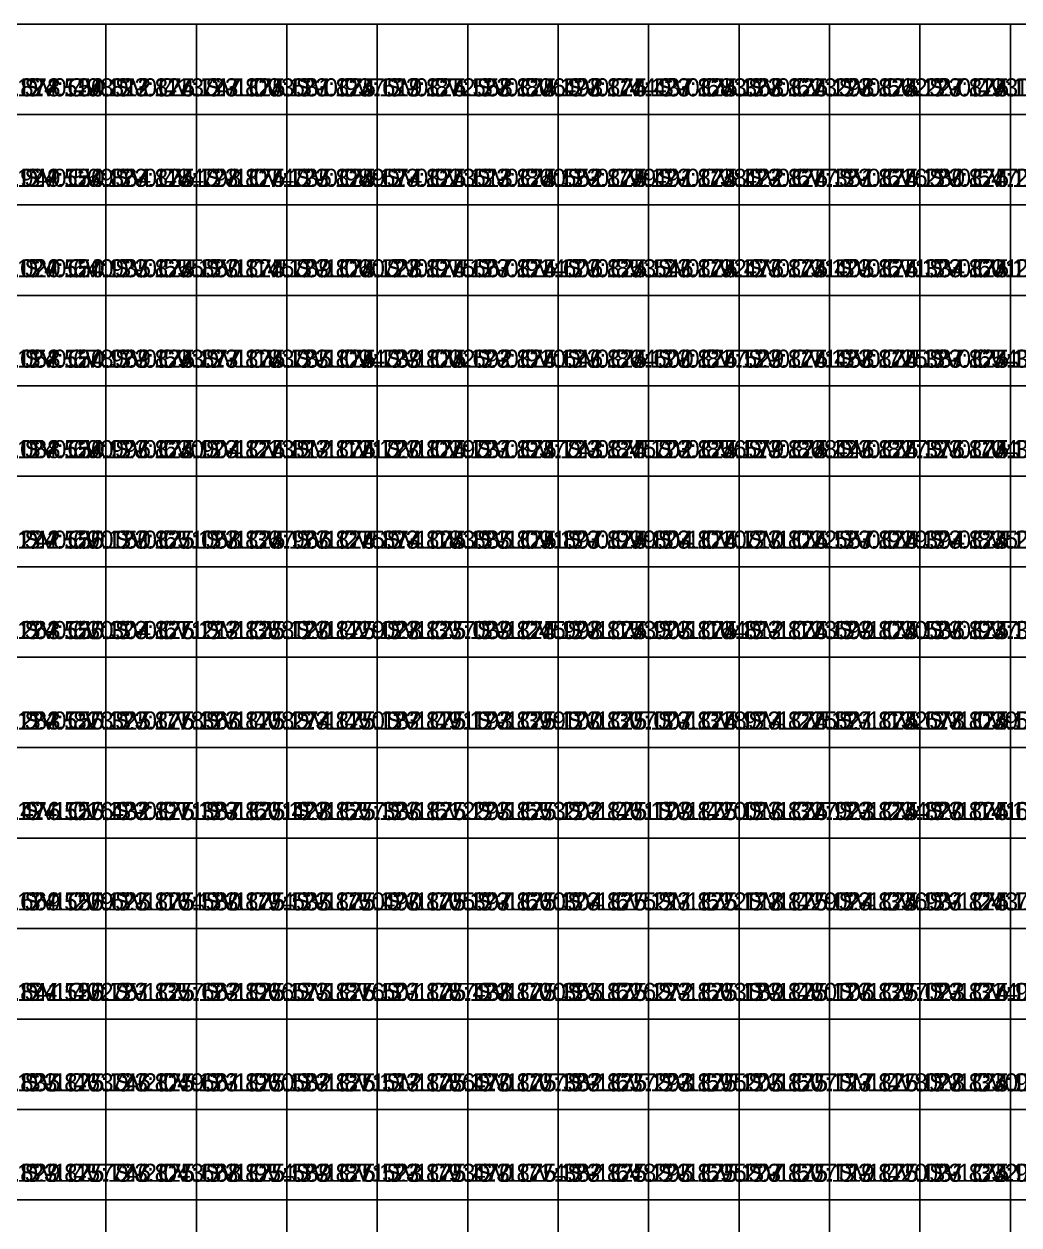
# Model space of a CAD drawing. Header units: metres. Extents: x 287857 to 287981, y 62957 to 63018.
# Drawn here: x 287958.02 to 287969.02, y 62970.55 to 62983.83 of the extents above; entities that cross this region are included whole.
import ezdxf

# ---------------------------------------------------------------- set-up
doc = ezdxf.new("R2010")
doc.units = ezdxf.units.M
doc.layers.add('CORR-CUT', color=7, linetype='Continuous', true_color=0x3b82f6)
doc.layers.add('CORR-DIFF-TXT', color=7, linetype='Continuous', true_color=0xffffff)

msp = doc.modelspace()

# ---------------------------------------------------------------- linework, layer by layer
at = {"layer": 'CORR-CUT'}
for points in [[(287957.925, 62982.831, 124.812), (287958.925, 62982.831, 124.812), (287958.925, 62983.831, 124.812), (287957.925, 62983.831, 124.812), (287957.925, 62982.831, 124.812)], [(287958.925, 62982.831, 124.747), (287959.925, 62982.831, 124.747), (287959.925, 62983.831, 124.747), (287958.925, 62983.831, 124.747), (287958.925, 62982.831, 124.747)], [(287959.925, 62982.831, 124.681), (287960.925, 62982.831, 124.681), (287960.925, 62983.831, 124.681), (287959.925, 62983.831, 124.681), (287959.925, 62982.831, 124.681)], [(287960.925, 62982.831, 124.619), (287961.925, 62982.831, 124.619), (287961.925, 62983.831, 124.619), (287960.925, 62983.831, 124.619), (287960.925, 62982.831, 124.619)], [(287961.925, 62982.831, 124.558), (287962.925, 62982.831, 124.558), (287962.925, 62983.831, 124.558), (287961.925, 62983.831, 124.558), (287961.925, 62982.831, 124.558)], [(287962.925, 62982.831, 124.498), (287963.925, 62982.831, 124.498), (287963.925, 62983.831, 124.498), (287962.925, 62983.831, 124.498), (287962.925, 62982.831, 124.498)], [(287963.925, 62982.831, 124.437), (287964.925, 62982.831, 124.437), (287964.925, 62983.831, 124.437), (287963.925, 62983.831, 124.437), (287963.925, 62982.831, 124.437)], [(287964.925, 62982.831, 124.368), (287965.925, 62982.831, 124.368), (287965.925, 62983.831, 124.368), (287964.925, 62983.831, 124.368), (287964.925, 62982.831, 124.368)], [(287965.925, 62982.831, 124.298), (287966.925, 62982.831, 124.298), (287966.925, 62983.831, 124.298), (287965.925, 62983.831, 124.298), (287965.925, 62982.831, 124.298)], [(287966.925, 62982.831, 124.227), (287967.925, 62982.831, 124.227), (287967.925, 62983.831, 124.227), (287966.925, 62983.831, 124.227), (287966.925, 62982.831, 124.227)], [(287967.925, 62982.831, 124.156), (287968.925, 62982.831, 124.156), (287968.925, 62983.831, 124.156), (287967.925, 62983.831, 124.156), (287967.925, 62982.831, 124.156)], [(287968.925, 62982.831, 124.085), (287969.925, 62982.831, 124.085), (287969.925, 62983.831, 124.085), (287968.925, 62983.831, 124.085), (287968.925, 62982.831, 124.085)], [(287957.925, 62981.831, 124.864), (287958.925, 62981.831, 124.864), (287958.925, 62982.831, 124.864), (287957.925, 62982.831, 124.864), (287957.925, 62981.831, 124.864)], [(287958.925, 62981.831, 124.798), (287959.925, 62981.831, 124.798), (287959.925, 62982.831, 124.798), (287958.925, 62982.831, 124.798), (287958.925, 62981.831, 124.798)], [(287959.925, 62981.831, 124.735), (287960.925, 62981.831, 124.735), (287960.925, 62982.831, 124.735), (287959.925, 62982.831, 124.735), (287959.925, 62981.831, 124.735)], [(287960.925, 62981.831, 124.674), (287961.925, 62981.831, 124.674), (287961.925, 62982.831, 124.674), (287960.925, 62982.831, 124.674), (287960.925, 62981.831, 124.674)], [(287961.925, 62981.831, 124.613), (287962.925, 62981.831, 124.613), (287962.925, 62982.831, 124.613), (287961.925, 62982.831, 124.613), (287961.925, 62981.831, 124.613)], [(287962.925, 62981.831, 124.552), (287963.925, 62981.831, 124.552), (287963.925, 62982.831, 124.552), (287962.925, 62982.831, 124.552), (287962.925, 62981.831, 124.552)], [(287963.925, 62981.831, 124.491), (287964.925, 62981.831, 124.491), (287964.925, 62982.831, 124.491), (287963.925, 62982.831, 124.491), (287963.925, 62981.831, 124.491)], [(287964.925, 62981.831, 124.422), (287965.925, 62981.831, 124.422), (287965.925, 62982.831, 124.422), (287964.925, 62982.831, 124.422), (287964.925, 62981.831, 124.422)], [(287965.925, 62981.831, 124.351), (287966.925, 62981.831, 124.351), (287966.925, 62982.831, 124.351), (287965.925, 62982.831, 124.351), (287965.925, 62981.831, 124.351)], [(287966.925, 62981.831, 124.28), (287967.925, 62981.831, 124.28), (287967.925, 62982.831, 124.28), (287966.925, 62982.831, 124.28), (287966.925, 62981.831, 124.28)], [(287967.925, 62981.831, 124.21), (287968.925, 62981.831, 124.21), (287968.925, 62982.831, 124.21), (287967.925, 62982.831, 124.21), (287967.925, 62981.831, 124.21)], [(287968.925, 62981.831, 124.139), (287969.925, 62981.831, 124.139), (287969.925, 62982.831, 124.139), (287968.925, 62982.831, 124.139), (287968.925, 62981.831, 124.139)], [(287957.925, 62980.831, 124.935), (287958.925, 62980.831, 124.935), (287958.925, 62981.831, 124.935), (287957.925, 62981.831, 124.935), (287957.925, 62980.831, 124.935)], [(287958.925, 62980.831, 124.85), (287959.925, 62980.831, 124.85), (287959.925, 62981.831, 124.85), (287958.925, 62981.831, 124.85), (287958.925, 62980.831, 124.85)], [(287959.925, 62980.831, 124.789), (287960.925, 62980.831, 124.789), (287960.925, 62981.831, 124.789), (287959.925, 62981.831, 124.789), (287959.925, 62980.831, 124.789)], [(287960.925, 62980.831, 124.728), (287961.925, 62980.831, 124.728), (287961.925, 62981.831, 124.728), (287960.925, 62981.831, 124.728), (287960.925, 62980.831, 124.728)], [(287961.925, 62980.831, 124.667), (287962.925, 62980.831, 124.667), (287962.925, 62981.831, 124.667), (287961.925, 62981.831, 124.667), (287961.925, 62980.831, 124.667)], [(287962.925, 62980.831, 124.606), (287963.925, 62980.831, 124.606), (287963.925, 62981.831, 124.606), (287962.925, 62981.831, 124.606), (287962.925, 62980.831, 124.606)], [(287963.925, 62980.831, 124.546), (287964.925, 62980.831, 124.546), (287964.925, 62981.831, 124.546), (287963.925, 62981.831, 124.546), (287963.925, 62980.831, 124.546)], [(287964.925, 62980.831, 124.476), (287965.925, 62980.831, 124.476), (287965.925, 62981.831, 124.476), (287964.925, 62981.831, 124.476), (287964.925, 62980.831, 124.476)], [(287965.925, 62980.831, 124.405), (287966.925, 62980.831, 124.405), (287966.925, 62981.831, 124.405), (287965.925, 62981.831, 124.405), (287965.925, 62980.831, 124.405)], [(287966.925, 62980.831, 124.334), (287967.925, 62980.831, 124.334), (287967.925, 62981.831, 124.334), (287966.925, 62981.831, 124.334), (287966.925, 62980.831, 124.334)], [(287967.925, 62980.831, 124.263), (287968.925, 62980.831, 124.263), (287968.925, 62981.831, 124.263), (287967.925, 62981.831, 124.263), (287967.925, 62980.831, 124.263)], [(287968.925, 62980.831, 124.192), (287969.925, 62980.831, 124.192), (287969.925, 62981.831, 124.192), (287968.925, 62981.831, 124.192), (287968.925, 62980.831, 124.192)], [(287957.925, 62979.831, 124.969), (287958.925, 62979.831, 124.969), (287958.925, 62980.831, 124.969), (287957.925, 62980.831, 124.969), (287957.925, 62979.831, 124.969)], [(287958.925, 62979.831, 124.877), (287959.925, 62979.831, 124.877), (287959.925, 62980.831, 124.877), (287958.925, 62980.831, 124.877), (287958.925, 62979.831, 124.877)], [(287959.925, 62979.831, 124.785), (287960.925, 62979.831, 124.785), (287960.925, 62980.831, 124.785), (287959.925, 62980.831, 124.785), (287959.925, 62979.831, 124.785)], [(287960.925, 62979.831, 124.739), (287961.925, 62979.831, 124.739), (287961.925, 62980.831, 124.739), (287960.925, 62980.831, 124.739), (287960.925, 62979.831, 124.739)], [(287961.925, 62979.831, 124.692), (287962.925, 62979.831, 124.692), (287962.925, 62980.831, 124.692), (287961.925, 62980.831, 124.692), (287961.925, 62979.831, 124.692)], [(287962.925, 62979.831, 124.646), (287963.925, 62979.831, 124.646), (287963.925, 62980.831, 124.646), (287962.925, 62980.831, 124.646), (287962.925, 62979.831, 124.646)], [(287963.925, 62979.831, 124.6), (287964.925, 62979.831, 124.6), (287964.925, 62980.831, 124.6), (287963.925, 62980.831, 124.6), (287963.925, 62979.831, 124.6)], [(287964.925, 62979.831, 124.529), (287965.925, 62979.831, 124.529), (287965.925, 62980.831, 124.529), (287964.925, 62980.831, 124.529), (287964.925, 62979.831, 124.529)], [(287965.925, 62979.831, 124.458), (287966.925, 62979.831, 124.458), (287966.925, 62980.831, 124.458), (287965.925, 62980.831, 124.458), (287965.925, 62979.831, 124.458)], [(287966.925, 62979.831, 124.387), (287967.925, 62979.831, 124.387), (287967.925, 62980.831, 124.387), (287966.925, 62980.831, 124.387), (287966.925, 62979.831, 124.387)], [(287967.925, 62979.831, 124.317), (287968.925, 62979.831, 124.317), (287968.925, 62980.831, 124.317), (287967.925, 62980.831, 124.317), (287967.925, 62979.831, 124.317)], [(287968.925, 62979.831, 124.246), (287969.925, 62979.831, 124.246), (287969.925, 62980.831, 124.246), (287968.925, 62980.831, 124.246), (287968.925, 62979.831, 124.246)], [(287957.925, 62978.831, 124.996), (287958.925, 62978.831, 124.996), (287958.925, 62979.831, 124.996), (287957.925, 62979.831, 124.996), (287957.925, 62978.831, 124.996)], [(287958.925, 62978.831, 124.904), (287959.925, 62978.831, 124.904), (287959.925, 62979.831, 124.904), (287958.925, 62979.831, 124.904), (287958.925, 62978.831, 124.904)], [(287959.925, 62978.831, 124.812), (287960.925, 62978.831, 124.812), (287960.925, 62979.831, 124.812), (287959.925, 62979.831, 124.812), (287959.925, 62978.831, 124.812)], [(287960.925, 62978.831, 124.72), (287961.925, 62978.831, 124.72), (287961.925, 62979.831, 124.72), (287960.925, 62979.831, 124.72), (287960.925, 62978.831, 124.72)], [(287961.925, 62978.831, 124.731), (287962.925, 62978.831, 124.731), (287962.925, 62979.831, 124.731), (287961.925, 62979.831, 124.731), (287961.925, 62978.831, 124.731)], [(287962.925, 62978.831, 124.743), (287963.925, 62978.831, 124.743), (287963.925, 62979.831, 124.743), (287962.925, 62979.831, 124.743), (287962.925, 62978.831, 124.743)], [(287963.925, 62978.831, 124.702), (287964.925, 62978.831, 124.702), (287964.925, 62979.831, 124.702), (287963.925, 62979.831, 124.702), (287963.925, 62978.831, 124.702)], [(287964.925, 62978.831, 124.579), (287965.925, 62978.831, 124.579), (287965.925, 62979.831, 124.579), (287964.925, 62979.831, 124.579), (287964.925, 62978.831, 124.579)], [(287965.925, 62978.831, 124.446), (287966.925, 62978.831, 124.446), (287966.925, 62979.831, 124.446), (287965.925, 62979.831, 124.446), (287965.925, 62978.831, 124.446)], [(287966.925, 62978.831, 124.376), (287967.925, 62978.831, 124.376), (287967.925, 62979.831, 124.376), (287966.925, 62979.831, 124.376), (287966.925, 62978.831, 124.376)], [(287967.925, 62978.831, 124.305), (287968.925, 62978.831, 124.305), (287968.925, 62979.831, 124.305), (287967.925, 62979.831, 124.305), (287967.925, 62978.831, 124.305)], [(287968.925, 62978.831, 124.234), (287969.925, 62978.831, 124.234), (287969.925, 62979.831, 124.234), (287968.925, 62979.831, 124.234), (287968.925, 62978.831, 124.234)], [(287957.925, 62977.831, 125.15), (287958.925, 62977.831, 125.15), (287958.925, 62978.831, 125.15), (287957.925, 62978.831, 125.15), (287957.925, 62977.831, 125.15)], [(287958.925, 62977.831, 125.058), (287959.925, 62977.831, 125.058), (287959.925, 62978.831, 125.058), (287958.925, 62978.831, 125.058), (287958.925, 62977.831, 125.058)], [(287959.925, 62977.831, 124.966), (287960.925, 62977.831, 124.966), (287960.925, 62978.831, 124.966), (287959.925, 62978.831, 124.966), (287959.925, 62977.831, 124.966)], [(287960.925, 62977.831, 124.874), (287961.925, 62977.831, 124.874), (287961.925, 62978.831, 124.874), (287960.925, 62978.831, 124.874), (287960.925, 62977.831, 124.874)], [(287961.925, 62977.831, 124.885), (287962.925, 62977.831, 124.885), (287962.925, 62978.831, 124.885), (287961.925, 62978.831, 124.885), (287961.925, 62977.831, 124.885)], [(287962.925, 62977.831, 124.897), (287963.925, 62977.831, 124.897), (287963.925, 62978.831, 124.897), (287962.925, 62978.831, 124.897), (287962.925, 62977.831, 124.897)], [(287963.925, 62977.831, 124.804), (287964.925, 62977.831, 124.804), (287964.925, 62978.831, 124.804), (287963.925, 62978.831, 124.804), (287963.925, 62977.831, 124.804)], [(287964.925, 62977.831, 124.71), (287965.925, 62977.831, 124.71), (287965.925, 62978.831, 124.71), (287964.925, 62978.831, 124.71), (287964.925, 62977.831, 124.71)], [(287965.925, 62977.831, 124.557), (287966.925, 62977.831, 124.557), (287966.925, 62978.831, 124.557), (287965.925, 62978.831, 124.557), (287965.925, 62977.831, 124.557)], [(287966.925, 62977.831, 124.394), (287967.925, 62977.831, 124.394), (287967.925, 62978.831, 124.394), (287966.925, 62978.831, 124.394), (287966.925, 62977.831, 124.394)], [(287967.925, 62977.831, 124.293), (287968.925, 62977.831, 124.293), (287968.925, 62978.831, 124.293), (287967.925, 62978.831, 124.293), (287967.925, 62977.831, 124.293)], [(287968.925, 62977.831, 124.222), (287969.925, 62977.831, 124.222), (287969.925, 62978.831, 124.222), (287968.925, 62978.831, 124.222), (287968.925, 62977.831, 124.222)], [(287957.925, 62976.831, 125.304), (287958.925, 62976.831, 125.304), (287958.925, 62977.831, 125.304), (287957.925, 62977.831, 125.304), (287957.925, 62976.831, 125.304)], [(287958.925, 62976.831, 125.212), (287959.925, 62976.831, 125.212), (287959.925, 62977.831, 125.212), (287958.925, 62977.831, 125.212), (287958.925, 62976.831, 125.212)], [(287959.925, 62976.831, 125.12), (287960.925, 62976.831, 125.12), (287960.925, 62977.831, 125.12), (287959.925, 62977.831, 125.12), (287959.925, 62976.831, 125.12)], [(287960.925, 62976.831, 125.028), (287961.925, 62976.831, 125.028), (287961.925, 62977.831, 125.028), (287960.925, 62977.831, 125.028), (287960.925, 62976.831, 125.028)], [(287961.925, 62976.831, 125.039), (287962.925, 62976.831, 125.039), (287962.925, 62977.831, 125.039), (287961.925, 62977.831, 125.039), (287961.925, 62976.831, 125.039)], [(287962.925, 62976.831, 124.998), (287963.925, 62976.831, 124.998), (287963.925, 62977.831, 124.998), (287962.925, 62977.831, 124.998), (287962.925, 62976.831, 124.998)], [(287963.925, 62976.831, 124.905), (287964.925, 62976.831, 124.905), (287964.925, 62977.831, 124.905), (287963.925, 62977.831, 124.905), (287963.925, 62976.831, 124.905)], [(287964.925, 62976.831, 124.812), (287965.925, 62976.831, 124.812), (287965.925, 62977.831, 124.812), (287964.925, 62977.831, 124.812), (287964.925, 62976.831, 124.812)], [(287965.925, 62976.831, 124.699), (287966.925, 62976.831, 124.699), (287966.925, 62977.831, 124.699), (287965.925, 62977.831, 124.699), (287965.925, 62976.831, 124.699)], [(287966.925, 62976.831, 124.536), (287967.925, 62976.831, 124.536), (287967.925, 62977.831, 124.536), (287966.925, 62977.831, 124.536), (287966.925, 62976.831, 124.536)], [(287967.925, 62976.831, 124.373), (287968.925, 62976.831, 124.373), (287968.925, 62977.831, 124.373), (287967.925, 62977.831, 124.373), (287967.925, 62976.831, 124.373)], [(287968.925, 62976.831, 124.21), (287969.925, 62976.831, 124.21), (287969.925, 62977.831, 124.21), (287968.925, 62977.831, 124.21), (287968.925, 62976.831, 124.21)], [(287957.925, 62975.831, 125.325), (287958.925, 62975.831, 125.325), (287958.925, 62976.831, 125.325), (287957.925, 62976.831, 125.325), (287957.925, 62975.831, 125.325)], [(287958.925, 62975.831, 125.366), (287959.925, 62975.831, 125.366), (287959.925, 62976.831, 125.366), (287958.925, 62976.831, 125.366), (287958.925, 62975.831, 125.366)], [(287959.925, 62975.831, 125.274), (287960.925, 62975.831, 125.274), (287960.925, 62976.831, 125.274), (287959.925, 62976.831, 125.274), (287959.925, 62975.831, 125.274)], [(287960.925, 62975.831, 125.182), (287961.925, 62975.831, 125.182), (287961.925, 62976.831, 125.182), (287960.925, 62976.831, 125.182), (287960.925, 62975.831, 125.182)], [(287961.925, 62975.831, 125.193), (287962.925, 62975.831, 125.193), (287962.925, 62976.831, 125.193), (287961.925, 62976.831, 125.193), (287961.925, 62975.831, 125.193)], [(287962.925, 62975.831, 125.1), (287963.925, 62975.831, 125.1), (287963.925, 62976.831, 125.1), (287962.925, 62976.831, 125.1), (287962.925, 62975.831, 125.1)], [(287963.925, 62975.831, 125.007), (287964.925, 62975.831, 125.007), (287964.925, 62976.831, 125.007), (287963.925, 62976.831, 125.007), (287963.925, 62975.831, 125.007)], [(287964.925, 62975.831, 124.914), (287965.925, 62975.831, 124.914), (287965.925, 62976.831, 124.914), (287964.925, 62976.831, 124.914), (287964.925, 62975.831, 124.914)], [(287965.925, 62975.831, 124.821), (287966.925, 62975.831, 124.821), (287966.925, 62976.831, 124.821), (287965.925, 62976.831, 124.821), (287965.925, 62975.831, 124.821)], [(287966.925, 62975.831, 124.678), (287967.925, 62975.831, 124.678), (287967.925, 62976.831, 124.678), (287966.925, 62976.831, 124.678), (287966.925, 62975.831, 124.678)], [(287967.925, 62975.831, 124.515), (287968.925, 62975.831, 124.515), (287968.925, 62976.831, 124.515), (287967.925, 62976.831, 124.515), (287967.925, 62975.831, 124.515)], [(287968.925, 62975.831, 124.377), (287969.925, 62975.831, 124.377), (287969.925, 62976.831, 124.377), (287968.925, 62976.831, 124.377), (287968.925, 62975.831, 124.377)], [(287957.925, 62974.831, 125.432), (287958.925, 62974.831, 125.432), (287958.925, 62975.831, 125.432), (287957.925, 62975.831, 125.432), (287957.925, 62974.831, 125.432)], [(287958.925, 62974.831, 125.387), (287959.925, 62974.831, 125.387), (287959.925, 62975.831, 125.387), (287958.925, 62975.831, 125.387), (287958.925, 62974.831, 125.387)], [(287959.925, 62974.831, 125.428), (287960.925, 62974.831, 125.428), (287960.925, 62975.831, 125.428), (287959.925, 62975.831, 125.428), (287959.925, 62974.831, 125.428)], [(287960.925, 62974.831, 125.336), (287961.925, 62974.831, 125.336), (287961.925, 62975.831, 125.336), (287960.925, 62975.831, 125.336), (287960.925, 62974.831, 125.336)], [(287961.925, 62974.831, 125.295), (287962.925, 62974.831, 125.295), (287962.925, 62975.831, 125.295), (287961.925, 62975.831, 125.295), (287961.925, 62974.831, 125.295)], [(287962.925, 62974.831, 125.202), (287963.925, 62974.831, 125.202), (287963.925, 62975.831, 125.202), (287962.925, 62975.831, 125.202), (287962.925, 62974.831, 125.202)], [(287963.925, 62974.831, 125.109), (287964.925, 62974.831, 125.109), (287964.925, 62975.831, 125.109), (287963.925, 62975.831, 125.109), (287963.925, 62974.831, 125.109)], [(287964.925, 62974.831, 125.016), (287965.925, 62974.831, 125.016), (287965.925, 62975.831, 125.016), (287964.925, 62975.831, 125.016), (287964.925, 62974.831, 125.016)], [(287965.925, 62974.831, 124.923), (287966.925, 62974.831, 124.923), (287966.925, 62975.831, 124.923), (287965.925, 62975.831, 124.923), (287965.925, 62974.831, 124.923)], [(287966.925, 62974.831, 124.82), (287967.925, 62974.831, 124.82), (287967.925, 62975.831, 124.82), (287966.925, 62975.831, 124.82), (287966.925, 62974.831, 124.82)], [(287967.925, 62974.831, 124.657), (287968.925, 62974.831, 124.657), (287968.925, 62975.831, 124.657), (287967.925, 62975.831, 124.657), (287967.925, 62974.831, 124.657)], [(287968.925, 62974.831, 124.545), (287969.925, 62974.831, 124.545), (287969.925, 62975.831, 124.545), (287968.925, 62975.831, 124.545), (287968.925, 62974.831, 124.545)], [(287957.925, 62973.831, 125.625), (287958.925, 62973.831, 125.625), (287958.925, 62974.831, 125.625), (287957.925, 62974.831, 125.625), (287957.925, 62973.831, 125.625)], [(287958.925, 62973.831, 125.58), (287959.925, 62973.831, 125.58), (287959.925, 62974.831, 125.58), (287958.925, 62974.831, 125.58), (287958.925, 62973.831, 125.58)], [(287959.925, 62973.831, 125.535), (287960.925, 62973.831, 125.535), (287960.925, 62974.831, 125.535), (287959.925, 62974.831, 125.535), (287959.925, 62973.831, 125.535)], [(287960.925, 62973.831, 125.49), (287961.925, 62973.831, 125.49), (287961.925, 62974.831, 125.49), (287960.925, 62974.831, 125.49), (287960.925, 62973.831, 125.49)], [(287961.925, 62973.831, 125.397), (287962.925, 62973.831, 125.397), (287962.925, 62974.831, 125.397), (287961.925, 62974.831, 125.397), (287961.925, 62973.831, 125.397)], [(287962.925, 62973.831, 125.304), (287963.925, 62973.831, 125.304), (287963.925, 62974.831, 125.304), (287962.925, 62974.831, 125.304), (287962.925, 62973.831, 125.304)], [(287963.925, 62973.831, 125.211), (287964.925, 62973.831, 125.211), (287964.925, 62974.831, 125.211), (287963.925, 62974.831, 125.211), (287963.925, 62973.831, 125.211)], [(287964.925, 62973.831, 125.118), (287965.925, 62973.831, 125.118), (287965.925, 62974.831, 125.118), (287964.925, 62974.831, 125.118), (287964.925, 62973.831, 125.118)], [(287965.925, 62973.831, 125.024), (287966.925, 62973.831, 125.024), (287966.925, 62974.831, 125.024), (287965.925, 62974.831, 125.024), (287965.925, 62973.831, 125.024)], [(287966.925, 62973.831, 124.931), (287967.925, 62973.831, 124.931), (287967.925, 62974.831, 124.931), (287966.925, 62974.831, 124.931), (287966.925, 62973.831, 124.931)], [(287967.925, 62973.831, 124.798), (287968.925, 62973.831, 124.798), (287968.925, 62974.831, 124.798), (287967.925, 62974.831, 124.798), (287967.925, 62973.831, 124.798)], [(287968.925, 62973.831, 124.712), (287969.925, 62973.831, 124.712), (287969.925, 62974.831, 124.712), (287968.925, 62974.831, 124.712), (287968.925, 62973.831, 124.712)], [(287957.925, 62972.831, 125.751), (287958.925, 62972.831, 125.751), (287958.925, 62973.831, 125.751), (287957.925, 62973.831, 125.751), (287957.925, 62972.831, 125.751)], [(287958.925, 62972.831, 125.662), (287959.925, 62972.831, 125.662), (287959.925, 62973.831, 125.662), (287958.925, 62973.831, 125.662), (287958.925, 62972.831, 125.662)], [(287959.925, 62972.831, 125.575), (287960.925, 62972.831, 125.575), (287960.925, 62973.831, 125.575), (287959.925, 62973.831, 125.575), (287959.925, 62972.831, 125.575)], [(287960.925, 62972.831, 125.501), (287961.925, 62972.831, 125.501), (287961.925, 62973.831, 125.501), (287960.925, 62973.831, 125.501), (287960.925, 62972.831, 125.501)], [(287961.925, 62972.831, 125.438), (287962.925, 62972.831, 125.438), (287962.925, 62973.831, 125.438), (287961.925, 62973.831, 125.438), (287961.925, 62972.831, 125.438)], [(287962.925, 62972.831, 125.355), (287963.925, 62972.831, 125.355), (287963.925, 62973.831, 125.355), (287962.925, 62973.831, 125.355), (287962.925, 62972.831, 125.355)], [(287963.925, 62972.831, 125.272), (287964.925, 62972.831, 125.272), (287964.925, 62973.831, 125.272), (287963.925, 62973.831, 125.272), (287963.925, 62972.831, 125.272)], [(287964.925, 62972.831, 125.189), (287965.925, 62972.831, 125.189), (287965.925, 62973.831, 125.189), (287964.925, 62973.831, 125.189), (287964.925, 62972.831, 125.189)], [(287965.925, 62972.831, 125.106), (287966.925, 62972.831, 125.106), (287966.925, 62973.831, 125.106), (287965.925, 62973.831, 125.106), (287965.925, 62972.831, 125.106)], [(287966.925, 62972.831, 125.023), (287967.925, 62972.831, 125.023), (287967.925, 62973.831, 125.023), (287966.925, 62973.831, 125.023), (287966.925, 62972.831, 125.023)], [(287967.925, 62972.831, 124.94), (287968.925, 62972.831, 124.94), (287968.925, 62973.831, 124.94), (287967.925, 62973.831, 124.94), (287967.925, 62972.831, 124.94)], [(287968.925, 62972.831, 124.851), (287969.925, 62972.831, 124.851), (287969.925, 62973.831, 124.851), (287968.925, 62973.831, 124.851), (287968.925, 62972.831, 124.851)], [(287957.925, 62971.831, 125.746), (287958.925, 62971.831, 125.746), (287958.925, 62972.831, 125.746), (287957.925, 62972.831, 125.746), (287957.925, 62971.831, 125.746)], [(287958.925, 62971.831, 125.661), (287959.925, 62971.831, 125.661), (287959.925, 62972.831, 125.661), (287958.925, 62972.831, 125.661), (287958.925, 62971.831, 125.661)], [(287959.925, 62971.831, 125.582), (287960.925, 62971.831, 125.582), (287960.925, 62972.831, 125.582), (287959.925, 62972.831, 125.582), (287959.925, 62971.831, 125.582)], [(287960.925, 62971.831, 125.512), (287961.925, 62971.831, 125.512), (287961.925, 62972.831, 125.512), (287960.925, 62972.831, 125.512), (287960.925, 62971.831, 125.512)], [(287961.925, 62971.831, 125.47), (287962.925, 62971.831, 125.47), (287962.925, 62972.831, 125.47), (287961.925, 62972.831, 125.47), (287961.925, 62971.831, 125.47)], [(287962.925, 62971.831, 125.382), (287963.925, 62971.831, 125.382), (287963.925, 62972.831, 125.382), (287962.925, 62972.831, 125.382), (287962.925, 62971.831, 125.382)], [(287963.925, 62971.831, 125.293), (287964.925, 62971.831, 125.293), (287964.925, 62972.831, 125.293), (287963.925, 62972.831, 125.293), (287963.925, 62971.831, 125.293)], [(287964.925, 62971.831, 125.205), (287965.925, 62971.831, 125.205), (287965.925, 62972.831, 125.205), (287964.925, 62972.831, 125.205), (287964.925, 62971.831, 125.205)], [(287965.925, 62971.831, 125.117), (287966.925, 62971.831, 125.117), (287966.925, 62972.831, 125.117), (287965.925, 62972.831, 125.117), (287965.925, 62971.831, 125.117)], [(287966.925, 62971.831, 125.028), (287967.925, 62971.831, 125.028), (287967.925, 62972.831, 125.028), (287966.925, 62972.831, 125.028), (287966.925, 62971.831, 125.028)], [(287967.925, 62971.831, 124.94), (287968.925, 62971.831, 124.94), (287968.925, 62972.831, 124.94), (287967.925, 62972.831, 124.94), (287967.925, 62971.831, 124.94)], [(287968.925, 62971.831, 124.865), (287969.925, 62971.831, 124.865), (287969.925, 62972.831, 124.865), (287968.925, 62972.831, 124.865), (287968.925, 62971.831, 124.865)], [(287957.925, 62970.831, 125.746), (287958.925, 62970.831, 125.746), (287958.925, 62971.831, 125.746), (287957.925, 62971.831, 125.746), (287957.925, 62970.831, 125.746)], [(287958.925, 62970.831, 125.668), (287959.925, 62970.831, 125.668), (287959.925, 62971.831, 125.668), (287958.925, 62971.831, 125.668), (287958.925, 62970.831, 125.668)], [(287959.925, 62970.831, 125.589), (287960.925, 62970.831, 125.589), (287960.925, 62971.831, 125.589), (287959.925, 62971.831, 125.589), (287959.925, 62970.831, 125.589)], [(287960.925, 62970.831, 125.523), (287961.925, 62970.831, 125.523), (287961.925, 62971.831, 125.523), (287960.925, 62971.831, 125.523), (287960.925, 62970.831, 125.523)], [(287961.925, 62970.831, 125.47), (287962.925, 62970.831, 125.47), (287962.925, 62971.831, 125.47), (287961.925, 62971.831, 125.47), (287961.925, 62970.831, 125.47)], [(287962.925, 62970.831, 125.382), (287963.925, 62970.831, 125.382), (287963.925, 62971.831, 125.382), (287962.925, 62971.831, 125.382), (287962.925, 62970.831, 125.382)], [(287963.925, 62970.831, 125.295), (287964.925, 62970.831, 125.295), (287964.925, 62971.831, 125.295), (287963.925, 62971.831, 125.295), (287963.925, 62970.831, 125.295)], [(287964.925, 62970.831, 125.207), (287965.925, 62970.831, 125.207), (287965.925, 62971.831, 125.207), (287964.925, 62971.831, 125.207), (287964.925, 62970.831, 125.207)], [(287965.925, 62970.831, 125.119), (287966.925, 62970.831, 125.119), (287966.925, 62971.831, 125.119), (287965.925, 62971.831, 125.119), (287965.925, 62970.831, 125.119)], [(287966.925, 62970.831, 125.031), (287967.925, 62970.831, 125.031), (287967.925, 62971.831, 125.031), (287966.925, 62971.831, 125.031), (287966.925, 62970.831, 125.031)], [(287967.925, 62970.831, 124.95), (287968.925, 62970.831, 124.95), (287968.925, 62971.831, 124.95), (287967.925, 62971.831, 124.95), (287967.925, 62970.831, 124.95)], [(287968.925, 62970.831, 124.875), (287969.925, 62970.831, 124.875), (287969.925, 62971.831, 124.875), (287968.925, 62971.831, 124.875), (287968.925, 62970.831, 124.875)], [(287957.925, 62969.831, 125.753), (287958.925, 62969.831, 125.753), (287958.925, 62970.831, 125.753), (287957.925, 62970.831, 125.753), (287957.925, 62969.831, 125.753)], [(287958.925, 62969.831, 125.674), (287959.925, 62969.831, 125.674), (287959.925, 62970.831, 125.674), (287958.925, 62970.831, 125.674), (287958.925, 62969.831, 125.674)], [(287959.925, 62969.831, 125.596), (287960.925, 62969.831, 125.596), (287960.925, 62970.831, 125.596), (287959.925, 62970.831, 125.596), (287959.925, 62969.831, 125.596)], [(287960.925, 62969.831, 125.534), (287961.925, 62969.831, 125.534), (287961.925, 62970.831, 125.534), (287960.925, 62970.831, 125.534), (287960.925, 62969.831, 125.534)], [(287961.925, 62969.831, 125.463), (287962.925, 62969.831, 125.463), (287962.925, 62970.831, 125.463), (287961.925, 62970.831, 125.463), (287961.925, 62969.831, 125.463)], [(287962.925, 62969.831, 125.383), (287963.925, 62969.831, 125.383), (287963.925, 62970.831, 125.383), (287962.925, 62970.831, 125.383), (287962.925, 62969.831, 125.383)], [(287963.925, 62969.831, 125.298), (287964.925, 62969.831, 125.298), (287964.925, 62970.831, 125.298), (287963.925, 62970.831, 125.298), (287963.925, 62969.831, 125.298)], [(287964.925, 62969.831, 125.21), (287965.925, 62969.831, 125.21), (287965.925, 62970.831, 125.21), (287964.925, 62970.831, 125.21), (287964.925, 62969.831, 125.21)], [(287965.925, 62969.831, 125.123), (287966.925, 62969.831, 125.123), (287966.925, 62970.831, 125.123), (287965.925, 62970.831, 125.123), (287965.925, 62969.831, 125.123)], [(287966.925, 62969.831, 125.035), (287967.925, 62969.831, 125.035), (287967.925, 62970.831, 125.035), (287966.925, 62970.831, 125.035), (287966.925, 62969.831, 125.035)], [(287967.925, 62969.831, 124.96), (287968.925, 62969.831, 124.96), (287968.925, 62970.831, 124.96), (287967.925, 62970.831, 124.96), (287967.925, 62969.831, 124.96)], [(287968.925, 62969.831, 124.885), (287969.925, 62969.831, 124.885), (287969.925, 62970.831, 124.885), (287968.925, 62970.831, 124.885), (287968.925, 62969.831, 124.885)]]:
    msp.add_polyline3d(points, dxfattribs=at)

# ---------------------------------------------------------------- texts
at = {"layer": 'CORR-DIFF-TXT'}
for s, p in [('SV:125.048 CV:124.550 D:-0.498', (287955.025, 62983.031, 125.048)), ('SV:124.963 CV:124.550 D:-0.413', (287956.025, 62983.031, 124.963)), ('SV:124.878 CV:123.875 D:-1.003', (287957.025, 62983.031, 124.878)), ('SV:124.812 CV:123.875 D:-0.937', (287958.025, 62983.031, 124.812)), ('SV:124.747 CV:123.875 D:-0.872', (287959.025, 62983.031, 124.747)), ('SV:124.681 CV:123.875 D:-0.806', (287960.025, 62983.031, 124.681)), ('SV:124.619 CV:123.875 D:-0.744', (287961.025, 62983.031, 124.619)), ('SV:124.558 CV:123.875 D:-0.683', (287962.025, 62983.031, 124.558)), ('SV:124.498 CV:123.875 D:-0.623', (287963.025, 62983.031, 124.498)), ('SV:124.437 CV:123.875 D:-0.562', (287964.025, 62983.031, 124.437)), ('SV:124.368 CV:123.875 D:-0.493', (287965.025, 62983.031, 124.368)), ('SV:124.298 CV:123.875 D:-0.423', (287966.025, 62983.031, 124.298)), ('SV:124.227 CV:123.875 D:-0.352', (287967.025, 62983.031, 124.227)), ('SV:124.156 CV:123.875 D:-0.281', (287968.025, 62983.031, 124.156)), ('SV:125.119 CV:124.550 D:-0.569', (287955.025, 62982.031, 125.119)), ('SV:125.034 CV:124.550 D:-0.484', (287956.025, 62982.031, 125.034)), ('SV:124.949 CV:123.875 D:-1.074', (287957.025, 62982.031, 124.949)), ('SV:124.864 CV:123.875 D:-0.989', (287958.025, 62982.031, 124.864)), ('SV:124.798 CV:123.875 D:-0.923', (287959.025, 62982.031, 124.798)), ('SV:124.735 CV:123.875 D:-0.860', (287960.025, 62982.031, 124.735)), ('SV:124.674 CV:123.875 D:-0.799', (287961.025, 62982.031, 124.674)), ('SV:124.613 CV:123.875 D:-0.738', (287962.025, 62982.031, 124.613)), ('SV:124.552 CV:123.875 D:-0.677', (287963.025, 62982.031, 124.552)), ('SV:124.491 CV:123.875 D:-0.616', (287964.025, 62982.031, 124.491)), ('SV:124.422 CV:123.875 D:-0.547', (287965.025, 62982.031, 124.422)), ('SV:124.351 CV:123.875 D:-0.476', (287966.025, 62982.031, 124.351)), ('SV:124.280 CV:123.875 D:-0.405', (287967.025, 62982.031, 124.28)), ('SV:124.210 CV:123.875 D:-0.335', (287968.025, 62982.031, 124.21)), ('SV:125.190 CV:124.550 D:-0.640', (287955.025, 62981.031, 125.19)), ('SV:125.105 CV:124.550 D:-0.555', (287956.025, 62981.031, 125.105)), ('SV:125.020 CV:123.875 D:-1.145', (287957.025, 62981.031, 125.02)), ('SV:124.935 CV:123.875 D:-1.060', (287958.025, 62981.031, 124.935)), ('SV:124.850 CV:123.875 D:-0.975', (287959.025, 62981.031, 124.85)), ('SV:124.789 CV:123.875 D:-0.914', (287960.025, 62981.031, 124.789)), ('SV:124.728 CV:123.875 D:-0.853', (287961.025, 62981.031, 124.728)), ('SV:124.667 CV:123.875 D:-0.792', (287962.025, 62981.031, 124.667)), ('SV:124.606 CV:123.875 D:-0.731', (287963.025, 62981.031, 124.606)), ('SV:124.546 CV:123.875 D:-0.671', (287964.025, 62981.031, 124.546)), ('SV:124.476 CV:123.875 D:-0.601', (287965.025, 62981.031, 124.476)), ('SV:124.405 CV:123.875 D:-0.530', (287966.025, 62981.031, 124.405)), ('SV:124.334 CV:123.875 D:-0.459', (287967.025, 62981.031, 124.334)), ('SV:124.263 CV:123.875 D:-0.388', (287968.025, 62981.031, 124.263)), ('SV:125.228 CV:124.550 D:-0.678', (287955.025, 62980.031, 125.228)), ('SV:125.143 CV:124.550 D:-0.593', (287956.025, 62980.031, 125.143)), ('SV:125.058 CV:123.875 D:-1.183', (287957.025, 62980.031, 125.058)), ('SV:124.969 CV:123.875 D:-1.094', (287958.025, 62980.031, 124.969)), ('SV:124.877 CV:123.875 D:-1.002', (287959.025, 62980.031, 124.877)), ('SV:124.785 CV:123.875 D:-0.910', (287960.025, 62980.031, 124.785)), ('SV:124.739 CV:123.875 D:-0.864', (287961.025, 62980.031, 124.739)), ('SV:124.692 CV:123.875 D:-0.817', (287962.025, 62980.031, 124.692)), ('SV:124.646 CV:123.875 D:-0.771', (287963.025, 62980.031, 124.646)), ('SV:124.600 CV:123.875 D:-0.725', (287964.025, 62980.031, 124.6)), ('SV:124.529 CV:123.875 D:-0.654', (287965.025, 62980.031, 124.529)), ('SV:124.458 CV:123.875 D:-0.583', (287966.025, 62980.031, 124.458)), ('SV:124.387 CV:123.875 D:-0.512', (287967.025, 62980.031, 124.387)), ('SV:124.317 CV:123.875 D:-0.442', (287968.025, 62980.031, 124.317)), ('SV:125.240 CV:124.550 D:-0.690', (287955.025, 62979.031, 125.24)), ('SV:125.180 CV:124.550 D:-0.630', (287956.025, 62979.031, 125.18)), ('SV:125.088 CV:123.875 D:-1.213', (287957.025, 62979.031, 125.088)), ('SV:124.996 CV:123.875 D:-1.121', (287958.025, 62979.031, 124.996)), ('SV:124.904 CV:123.875 D:-1.029', (287959.025, 62979.031, 124.904)), ('SV:124.812 CV:123.875 D:-0.937', (287960.025, 62979.031, 124.812)), ('SV:124.720 CV:123.875 D:-0.845', (287961.025, 62979.031, 124.72)), ('SV:124.731 CV:123.875 D:-0.856', (287962.025, 62979.031, 124.731)), ('SV:124.743 CV:123.875 D:-0.868', (287963.025, 62979.031, 124.743)), ('SV:124.702 CV:123.875 D:-0.827', (287964.025, 62979.031, 124.702)), ('SV:124.579 CV:123.875 D:-0.704', (287965.025, 62979.031, 124.579)), ('SV:124.446 CV:123.875 D:-0.571', (287966.025, 62979.031, 124.446)), ('SV:124.376 CV:123.875 D:-0.501', (287967.025, 62979.031, 124.376)), ('SV:124.305 CV:123.875 D:-0.430', (287968.025, 62979.031, 124.305)), ('SV:125.240 CV:124.550 D:-0.690', (287955.025, 62978.031, 125.24)), ('SV:125.201 CV:124.550 D:-0.651', (287956.025, 62978.031, 125.201)), ('SV:125.242 CV:123.875 D:-1.367', (287957.025, 62978.031, 125.242)), ('SV:125.150 CV:123.875 D:-1.275', (287958.025, 62978.031, 125.15)), ('SV:125.058 CV:123.875 D:-1.183', (287959.025, 62978.031, 125.058)), ('SV:124.966 CV:123.875 D:-1.091', (287960.025, 62978.031, 124.966)), ('SV:124.874 CV:123.875 D:-0.999', (287961.025, 62978.031, 124.874)), ('SV:124.885 CV:123.875 D:-1.010', (287962.025, 62978.031, 124.885)), ('SV:124.897 CV:123.875 D:-1.022', (287963.025, 62978.031, 124.897)), ('SV:124.804 CV:123.875 D:-0.929', (287964.025, 62978.031, 124.804)), ('SV:124.710 CV:123.875 D:-0.835', (287965.025, 62978.031, 124.71)), ('SV:124.557 CV:123.875 D:-0.682', (287966.025, 62978.031, 124.557)), ('SV:124.394 CV:123.875 D:-0.519', (287967.025, 62978.031, 124.394)), ('SV:124.293 CV:123.875 D:-0.418', (287968.025, 62978.031, 124.293)), ('SV:125.180 CV:124.550 D:-0.630', (287955.025, 62977.031, 125.18)), ('SV:125.221 CV:124.550 D:-0.671', (287956.025, 62977.031, 125.221)), ('SV:125.263 CV:123.875 D:-1.388', (287957.025, 62977.031, 125.263)), ('SV:125.304 CV:123.875 D:-1.429', (287958.025, 62977.031, 125.304)), ('SV:125.212 CV:123.875 D:-1.337', (287959.025, 62977.031, 125.212)), ('SV:125.120 CV:123.875 D:-1.245', (287960.025, 62977.031, 125.12)), ('SV:125.028 CV:123.875 D:-1.153', (287961.025, 62977.031, 125.028)), ('SV:125.039 CV:123.875 D:-1.164', (287962.025, 62977.031, 125.039)), ('SV:124.998 CV:123.875 D:-1.123', (287963.025, 62977.031, 124.998)), ('SV:124.905 CV:123.875 D:-1.030', (287964.025, 62977.031, 124.905)), ('SV:124.812 CV:123.875 D:-0.937', (287965.025, 62977.031, 124.812)), ('SV:124.699 CV:123.875 D:-0.824', (287966.025, 62977.031, 124.699)), ('SV:124.536 CV:123.875 D:-0.661', (287967.025, 62977.031, 124.536)), ('SV:124.373 CV:123.875 D:-0.498', (287968.025, 62977.031, 124.373)), ('SV:125.373 CV:124.550 D:-0.823', (287955.025, 62976.031, 125.373)), ('SV:125.328 CV:124.550 D:-0.778', (287956.025, 62976.031, 125.328)), ('SV:125.283 CV:123.875 D:-1.408', (287957.025, 62976.031, 125.283)), ('SV:125.325 CV:123.875 D:-1.450', (287958.025, 62976.031, 125.325)), ('SV:125.366 CV:123.875 D:-1.491', (287959.025, 62976.031, 125.366)), ('SV:125.274 CV:123.875 D:-1.399', (287960.025, 62976.031, 125.274)), ('SV:125.182 CV:123.875 D:-1.307', (287961.025, 62976.031, 125.182)), ('SV:125.193 CV:123.875 D:-1.318', (287962.025, 62976.031, 125.193)), ('SV:125.100 CV:123.875 D:-1.225', (287963.025, 62976.031, 125.1)), ('SV:125.007 CV:123.875 D:-1.132', (287964.025, 62976.031, 125.007)), ('SV:124.914 CV:123.875 D:-1.039', (287965.025, 62976.031, 124.914)), ('SV:124.821 CV:123.875 D:-0.946', (287966.025, 62976.031, 124.821)), ('SV:124.678 CV:123.875 D:-0.803', (287967.025, 62976.031, 124.678)), ('SV:124.515 CV:123.875 D:-0.640', (287968.025, 62976.031, 124.515)), ('SV:125.566 CV:124.550 D:-1.016', (287955.025, 62975.031, 125.566)), ('SV:125.521 CV:124.550 D:-0.971', (287956.025, 62975.031, 125.521)), ('SV:125.476 CV:123.875 D:-1.601', (287957.025, 62975.031, 125.476)), ('SV:125.432 CV:123.875 D:-1.557', (287958.025, 62975.031, 125.432)), ('SV:125.387 CV:123.875 D:-1.512', (287959.025, 62975.031, 125.387)), ('SV:125.428 CV:123.875 D:-1.553', (287960.025, 62975.031, 125.428)), ('SV:125.336 CV:123.875 D:-1.461', (287961.025, 62975.031, 125.336)), ('SV:125.295 CV:123.875 D:-1.420', (287962.025, 62975.031, 125.295)), ('SV:125.202 CV:123.875 D:-1.327', (287963.025, 62975.031, 125.202)), ('SV:125.109 CV:123.875 D:-1.234', (287964.025, 62975.031, 125.109)), ('SV:125.016 CV:123.875 D:-1.141', (287965.025, 62975.031, 125.016)), ('SV:124.923 CV:123.875 D:-1.048', (287966.025, 62975.031, 124.923)), ('SV:124.820 CV:123.875 D:-0.945', (287967.025, 62975.031, 124.82)), ('SV:124.657 CV:123.875 D:-0.782', (287968.025, 62975.031, 124.657)), ('SV:125.759 CV:124.550 D:-1.209', (287955.025, 62974.031, 125.759)), ('SV:125.714 CV:124.550 D:-1.164', (287956.025, 62974.031, 125.714)), ('SV:125.669 CV:123.875 D:-1.794', (287957.025, 62974.031, 125.669)), ('SV:125.625 CV:123.875 D:-1.750', (287958.025, 62974.031, 125.625)), ('SV:125.580 CV:123.875 D:-1.705', (287959.025, 62974.031, 125.58)), ('SV:125.535 CV:123.875 D:-1.660', (287960.025, 62974.031, 125.535)), ('SV:125.490 CV:123.875 D:-1.615', (287961.025, 62974.031, 125.49)), ('SV:125.397 CV:123.875 D:-1.522', (287962.025, 62974.031, 125.397)), ('SV:125.304 CV:123.875 D:-1.429', (287963.025, 62974.031, 125.304)), ('SV:125.211 CV:123.875 D:-1.336', (287964.025, 62974.031, 125.211)), ('SV:125.118 CV:123.875 D:-1.243', (287965.025, 62974.031, 125.118)), ('SV:125.024 CV:123.875 D:-1.149', (287966.025, 62974.031, 125.024)), ('SV:124.931 CV:123.875 D:-1.056', (287967.025, 62974.031, 124.931)), ('SV:124.798 CV:123.875 D:-0.923', (287968.025, 62974.031, 124.798)), ('SV:125.952 CV:124.550 D:-1.402', (287955.025, 62973.031, 125.952)), ('SV:125.907 CV:124.550 D:-1.357', (287956.025, 62973.031, 125.907)), ('SV:125.841 CV:123.875 D:-1.966', (287957.025, 62973.031, 125.841)), ('SV:125.751 CV:123.875 D:-1.876', (287958.025, 62973.031, 125.751)), ('SV:125.662 CV:123.875 D:-1.787', (287959.025, 62973.031, 125.662)), ('SV:125.575 CV:123.875 D:-1.700', (287960.025, 62973.031, 125.575)), ('SV:125.501 CV:123.875 D:-1.626', (287961.025, 62973.031, 125.501)), ('SV:125.438 CV:123.875 D:-1.563', (287962.025, 62973.031, 125.438)), ('SV:125.355 CV:123.875 D:-1.480', (287963.025, 62973.031, 125.355)), ('SV:125.272 CV:123.875 D:-1.397', (287964.025, 62973.031, 125.272)), ('SV:125.189 CV:123.875 D:-1.314', (287965.025, 62973.031, 125.189)), ('SV:125.106 CV:123.875 D:-1.231', (287966.025, 62973.031, 125.106)), ('SV:125.023 CV:123.875 D:-1.148', (287967.025, 62973.031, 125.023)), ('SV:124.940 CV:123.875 D:-1.065', (287968.025, 62973.031, 124.94)), ('SV:126.013 CV:124.550 D:-1.463', (287955.025, 62972.031, 126.013)), ('SV:125.924 CV:123.875 D:-2.049', (287956.025, 62972.031, 125.924)), ('SV:125.835 CV:123.875 D:-1.960', (287957.025, 62972.031, 125.835)), ('SV:125.746 CV:123.875 D:-1.871', (287958.025, 62972.031, 125.746)), ('SV:125.661 CV:123.875 D:-1.786', (287959.025, 62972.031, 125.661)), ('SV:125.582 CV:123.875 D:-1.707', (287960.025, 62972.031, 125.582)), ('SV:125.512 CV:123.875 D:-1.637', (287961.025, 62972.031, 125.512)), ('SV:125.470 CV:123.875 D:-1.595', (287962.025, 62972.031, 125.47)), ('SV:125.382 CV:123.875 D:-1.507', (287963.025, 62972.031, 125.382)), ('SV:125.293 CV:123.875 D:-1.418', (287964.025, 62972.031, 125.293)), ('SV:125.205 CV:123.875 D:-1.330', (287965.025, 62972.031, 125.205)), ('SV:125.117 CV:123.875 D:-1.242', (287966.025, 62972.031, 125.117)), ('SV:125.028 CV:123.875 D:-1.153', (287967.025, 62972.031, 125.028)), ('SV:124.940 CV:123.875 D:-1.065', (287968.025, 62972.031, 124.94)), ('SV:126.007 CV:124.550 D:-1.457', (287955.025, 62971.031, 126.007)), ('SV:125.918 CV:123.875 D:-2.043', (287956.025, 62971.031, 125.918)), ('SV:125.829 CV:123.875 D:-1.954', (287957.025, 62971.031, 125.829)), ('SV:125.746 CV:123.875 D:-1.871', (287958.025, 62971.031, 125.746)), ('SV:125.668 CV:123.875 D:-1.793', (287959.025, 62971.031, 125.668)), ('SV:125.589 CV:123.875 D:-1.714', (287960.025, 62971.031, 125.589)), ('SV:125.523 CV:123.875 D:-1.648', (287961.025, 62971.031, 125.523)), ('SV:125.470 CV:123.875 D:-1.595', (287962.025, 62971.031, 125.47)), ('SV:125.382 CV:123.875 D:-1.507', (287963.025, 62971.031, 125.382)), ('SV:125.295 CV:123.875 D:-1.420', (287964.025, 62971.031, 125.295)), ('SV:125.207 CV:123.875 D:-1.332', (287965.025, 62971.031, 125.207)), ('SV:125.119 CV:123.875 D:-1.244', (287966.025, 62971.031, 125.119)), ('SV:125.031 CV:123.875 D:-1.156', (287967.025, 62971.031, 125.031)), ('SV:124.950 CV:123.875 D:-1.075', (287968.025, 62971.031, 124.95))]:
    msp.add_text(s, height=0.2, dxfattribs=at).set_placement(p)

doc.saveas('drawing.dxf')
